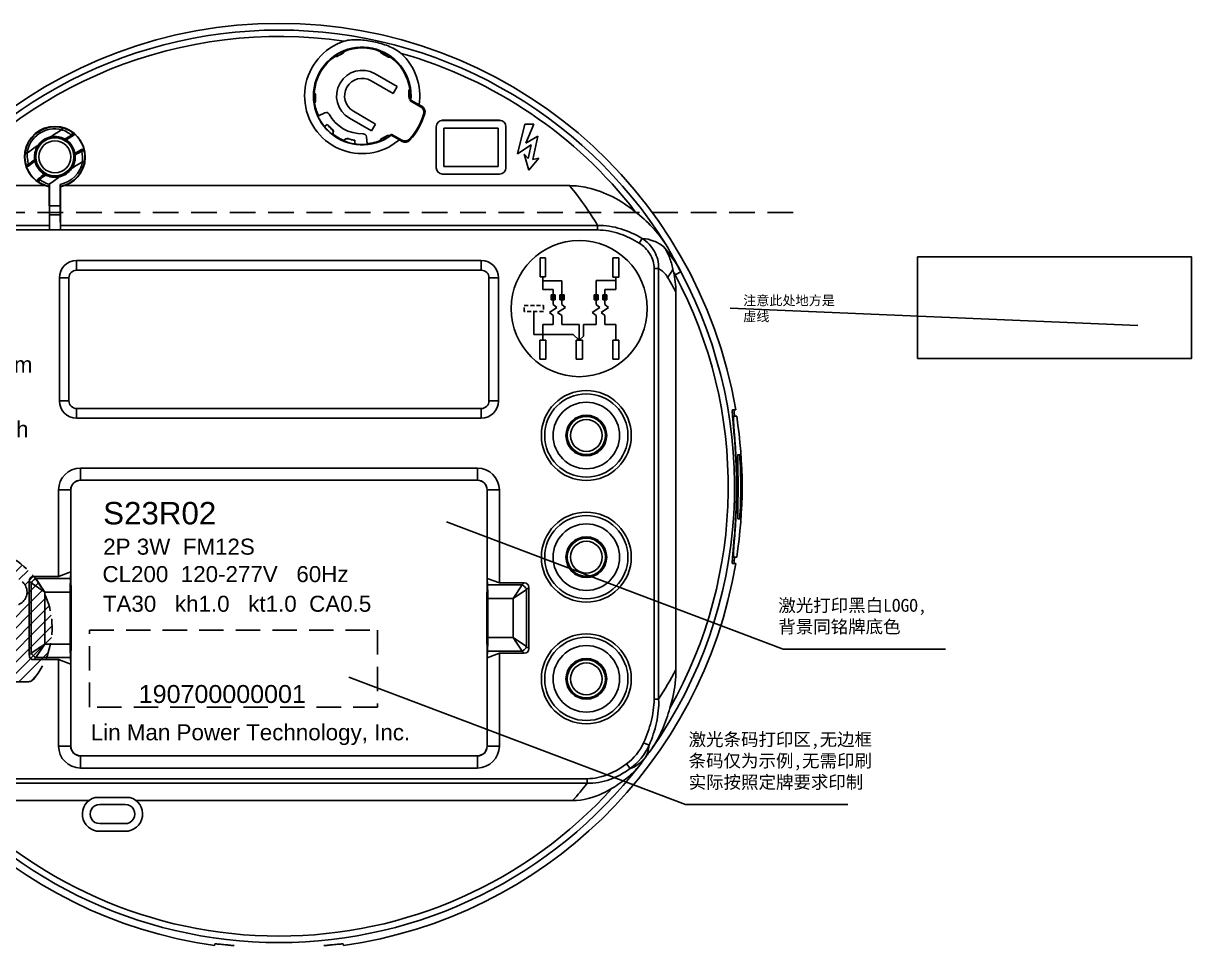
# Model space of a CAD drawing. Header units: inches. Extents: x -50 to 790, y -10 to 584.
# Drawn here: x 317.2 to 499.7, y 274.5 to 418.5 of the extents above; entities that cross this region are included whole.
import ezdxf

# ---------------------------------------------------------------- set-up
doc = ezdxf.new("R2010")
doc.units = ezdxf.units.IN
doc.header["$LTSCALE"] = 2
doc.header["$MEASUREMENT"] = 0
doc.linetypes.add('ACISOTGL', pattern=[3, 2, -1])
doc.linetypes.add('DASHED2', pattern=[9.525, 6.35, -3.175])
for name, color, linetype in [('4虚线层', 6, 'DASHED2'), ('5剖面线层', 2, 'Continuous'), ('7标注层', 4, 'Continuous')]:
    doc.layers.add(name, color=color, linetype=linetype)
doc.styles.add('ARIAL1111', font='arial.ttf', dxfattribs={"width": 0.85})
doc.styles.get("Standard").update_dxf_attribs({"font": 'simsun.ttc'})

# ---------------------------------------------------------------- blocks, each defined once
blk = doc.blocks.new('zw$9D67')
at = {"color": 8, "linetype": 'DASHED2', "ltscale": 0.2}
blk.add_line((3.7, 0), (21.45, 0), dxfattribs=at)
for centre in [(6.04, 14), (19.11, 14), (12.57, 2.67)]:
    blk.add_circle(centre, 2.11, dxfattribs=at)
for centre, radius, start, end in [((12.57, 8.43), 12.57, 320.0986, 219.9014), ((3.7, 1), 1, 219.9014, 270), ((21.45, 1), 1, 270, 320.0986)]:
    blk.add_arc(centre, radius, start, end, dxfattribs=at)

msp = doc.modelspace()

# ---------------------------------------------------------------- hatches: boundary and pattern name
at = {"linetype": 'ACISOTGL'}
h = msp.add_hatch(dxfattribs=at)
h.set_pattern_fill('ANSI31', color=9, scale=10)
h.set_pattern_definition([(45, (51.6493, 89.725), (-0.8838835, 0.8838835), [])])
h.paths.add_polyline_path([(299.52, 316.07), (299.52, 316.07, 0.222146), (300.28, 315.71), (318.04, 315.71, 0.222146), (318.81, 316.07, 2.139699)])
h.paths.add_polyline_path([(311.27, 318.39, 1), (307.05, 318.39, 1)], flags=16)
h.paths.add_polyline_path([(317.81, 329.71, 1), (313.59, 329.71, 1)], flags=16)
h.paths.add_polyline_path([(304.73, 329.71, 1), (300.52, 329.71, 1)], flags=16)
at = {"layer": '5剖面线层'}
h = msp.add_hatch(color=0, dxfattribs=at)
h.dxf.hatch_style = 1
h.paths.add_polyline_path([(399.67, 376.1), (399.67, 375.31), (399.99, 375.31), (400.32, 375.31), (400.32, 376.1), (399.99, 376.1)])
h = msp.add_hatch(color=0, dxfattribs=at)
h.dxf.hatch_style = 1
h.paths.add_polyline_path([(401.03, 376.1), (401.03, 375.31), (401.35, 375.31), (401.68, 375.31), (401.68, 376.1), (401.35, 376.1)])
h = msp.add_hatch(color=0, dxfattribs=at)
h.dxf.hatch_style = 1
h.paths.add_polyline_path([(406.37, 376.1), (406.37, 375.31), (406.7, 375.31), (407.02, 375.31), (407.02, 376.1), (406.7, 376.1)])
h = msp.add_hatch(color=0, dxfattribs=at)
h.dxf.hatch_style = 1
h.paths.add_polyline_path([(407.73, 376.1), (407.73, 375.31), (408.06, 375.31), (408.38, 375.31), (408.38, 376.1), (408.06, 376.1)])

# ---------------------------------------------------------------- linework, layer by layer
at = {"color": 7, "linetype": 'Continuous'}
for p, q in [((367.32, 414.2), (367.35, 414.1)), ((373.03, 414.19), (372.99, 414.1)), ((365.91, 413.45), (365.97, 413.37)), ((366.38, 413.45), (366.4, 413.41)), ((367.06, 413.81), (367.08, 413.77)), ((373.28, 413.8), (373.26, 413.76)), ((374.17, 413.31), (374.14, 413.27)), ((374.63, 413.3), (374.57, 413.22)), ((375.63, 408.61), (372.16, 410.61)), ((371.54, 409.53), (375, 407.53)), ((362.58, 407.68), (362.68, 407.67)), ((362.82, 407.28), (362.86, 407.28)), ((375, 407.53), (375.63, 408.61)), ((377.48, 407.79), (377.44, 407.79)), ((377.51, 407.02), (377.46, 407.02)), ((377.69, 408.21), (377.59, 408.19)), ((362.64, 406.09), (362.74, 406.11)), ((362.84, 406.51), (362.89, 406.51)), ((377.77, 406.48), (377.63, 406.4)), ((379.28, 405.47), (377.63, 406.4)), ((377.75, 406.62), (377.65, 406.63)), ((379.06, 405.77), (377.77, 406.48)), ((379.45, 405.54), (379.06, 405.77)), ((363.33, 404.06), (363.29, 403.95)), ((363.33, 404.06), (364.33, 404.53)), ((368.16, 403.69), (371.63, 401.69)), ((372.25, 402.77), (368.79, 404.77)), ((391.61, 403.35), (382.71, 403.35)), ((391.61, 403.34), (382.71, 403.34)), ((323.33, 402.18), (323.25, 401.89)), ((324.94, 401.43), (324.99, 401.4)), ((364.25, 402.4), (364.26, 402.4)), ((364.26, 402.4), (364.71, 402.69)), ((365.5, 401.93), (365.47, 401.9)), ((371.63, 401.69), (372.25, 402.77)), ((381.71, 402.35), (381.71, 395.95)), ((381.72, 402.35), (381.72, 395.95)), ((382.91, 396.15), (382.91, 402.15)), ((382.91, 402.15), (391.41, 402.15)), ((391.41, 402.15), (391.41, 396.15)), ((392.6, 395.95), (392.6, 402.35)), ((392.61, 395.95), (392.61, 402.35)), ((395.56, 402.73), (394.43, 398.12)), ((396.96, 402.73), (395.56, 402.73)), ((395.7, 399.79), (396.96, 402.73)), ((365.5, 401.18), (365.5, 401.18)), ((367.32, 400.12), (367.33, 400.12)), ((367.98, 400.5), (367.96, 400.46)), ((369.03, 400.2), (369, 399.66)), ((369, 399.66), (369.01, 399.66)), ((370.81, 400.78), (370.91, 399.69)), ((370.91, 399.69), (370.83, 399.6)), ((373.01, 400.1), (372.97, 400.2)), ((373.27, 400.49), (373.25, 400.53)), ((373.95, 400.85), (373.92, 400.89)), ((374.34, 399.18), (375.98, 400.28)), ((374.41, 400.85), (374.36, 400.93)), ((374.7, 401.01), (374.69, 401.17)), ((374.69, 401.17), (376.35, 400.24)), ((374.7, 401.01), (375.98, 400.28)), ((375.98, 400.28), (376.38, 400.06)), ((397.57, 400.87), (395.7, 399.79)), ((396.79, 397.25), (397.57, 400.87)), ((317.52, 398.23), (317.82, 398.2)), ((326.76, 398.6), (326.77, 398.54)), ((394.43, 398.12), (396.55, 399.54)), ((395.43, 398.05), (396.16, 395.59)), ((396.08, 397.37), (395.43, 398.05)), ((396.55, 399.54), (396.08, 397.37)), ((317.63, 396.4), (317.62, 396.46)), ((326.77, 396.83), (326.47, 396.89)), ((391.41, 396.15), (382.91, 396.15)), ((396.16, 395.59), (397.74, 397.42)), ((397.74, 397.42), (396.79, 397.25)), ((382.71, 394.96), (391.61, 394.96)), ((382.71, 394.95), (391.61, 394.95)), ((311.76, 393.15), (320.64, 393.15)), ((319.59, 393.72), (319.63, 393.7)), ((321.29, 393.36), (321.23, 393.07)), ((321.26, 392.99), (321.34, 393.04)), ((321.26, 392.99), (321.3, 386.94)), ((321.34, 393.35), (321.34, 390.02)), ((322.99, 390.02), (322.99, 393.35)), ((323.06, 392.99), (322.99, 393.04)), ((323.06, 392.99), (323.03, 386.94)), ((323.68, 393.15), (402.57, 393.15)), ((321.34, 390.02), (322.99, 390.02)), ((321.3, 386.94), (307.41, 386.94)), ((321.33, 388.61), (321.3, 386.23)), ((321.33, 388.61), (323, 388.61)), ((323, 388.61), (323.03, 386.23)), ((406.92, 386.94), (323.03, 386.94)), ((406.92, 386.23), (406.92, 386.94)), ((307.41, 386.23), (406.92, 386.23)), ((413.44, 384.16), (413.9, 384.9)), ((325.56, 379.95), (325.56, 381.45)), ((388.76, 381.45), (325.56, 381.45)), ((388.76, 379.95), (388.76, 381.45)), ((388.76, 379.95), (325.56, 379.95)), ((415.75, 380.22), (416.46, 380.22)), ((415.75, 312.99), (415.75, 380.22)), ((416.46, 312.99), (416.46, 380.22)), ((419.03, 379.25), (419.91, 379.72)), ((322.86, 378.75), (322.86, 359.55)), ((324.36, 378.75), (322.86, 378.75)), ((324.36, 378.75), (324.36, 359.55)), ((389.96, 359.55), (389.96, 378.75)), ((389.96, 378.75), (391.46, 378.75)), ((391.46, 359.55), (391.46, 378.75)), ((419.16, 376.56), (419.16, 317.59)), ((324.36, 359.55), (322.86, 359.55)), ((389.96, 359.55), (391.46, 359.55)), ((325.56, 358.35), (325.56, 356.85)), ((325.56, 358.35), (388.76, 358.35)), ((388.76, 358.35), (388.76, 356.85)), ((428.5, 358.15), (428, 358.15)), ((325.56, 356.85), (388.76, 356.85)), ((428, 357.16), (428, 357.18)), ((428.66, 357.15), (428, 357.15)), ((429.12, 351.15), (428.84, 351.15)), ((326.16, 349.07), (326.16, 347.15)), ((388.16, 349.07), (326.16, 349.07)), ((388.16, 349.07), (388.16, 347.15)), ((388.16, 347.17), (326.16, 347.17)), ((388.16, 347.15), (326.16, 347.15)), ((322.74, 345.65), (322.74, 332.15)), ((322.74, 345.65), (324.66, 345.65)), ((324.65, 345.65), (324.65, 332.84)), ((324.66, 345.65), (324.66, 330.71)), ((391.59, 345.65), (389.66, 345.65)), ((389.66, 329.71), (389.66, 345.65)), ((389.68, 331.84), (389.68, 345.65)), ((391.59, 331.15), (391.59, 345.65)), ((428.84, 341.15), (429.12, 341.15)), ((428, 335.15), (428.66, 335.15)), ((428, 335.12), (428, 335.14)), ((428, 334.15), (428.5, 334.15)), ((319.19, 331.83), (318.87, 332.15)), ((322.74, 332.15), (318.87, 332.15)), ((324.65, 332.84), (322.74, 332.15)), ((324.65, 332.84), (324.59, 331.83)), ((318.16, 331.44), (318.16, 319.86)), ((318.48, 331.12), (318.16, 331.44)), ((318.48, 331.12), (318.48, 320.18)), ((320.61, 329.71), (318.48, 331.12)), ((320.61, 329.71), (319.19, 331.83)), ((324.59, 331.83), (319.19, 331.83)), ((324.66, 330.71), (324.63, 330.65)), ((324.63, 320.65), (324.63, 330.65)), ((324.72, 330.71), (324.66, 330.71)), ((324.72, 330.71), (324.72, 320.59)), ((389.68, 331.84), (391.59, 331.15)), ((389.68, 331.84), (389.73, 330.83)), ((395.14, 330.83), (389.73, 330.83)), ((395.46, 331.15), (391.59, 331.15)), ((393.72, 328.71), (395.14, 330.83)), ((395.14, 330.83), (395.46, 331.15)), ((395.84, 330.12), (396.16, 330.44)), ((396.16, 320.86), (396.16, 330.44)), ((320.61, 329.71), (320.61, 321.59)), ((324.55, 329.71), (320.61, 329.71)), ((324.55, 321.59), (324.55, 329.71)), ((389.6, 329.71), (389.66, 329.71)), ((389.6, 321.59), (389.6, 329.71)), ((389.66, 329.71), (389.7, 329.65)), ((389.7, 321.65), (389.7, 329.65)), ((393.72, 328.71), (389.78, 328.71)), ((389.78, 328.71), (389.78, 322.59)), ((393.72, 328.71), (395.84, 330.12)), ((393.72, 322.59), (393.72, 328.71)), ((395.84, 321.18), (395.84, 330.12)), ((320.61, 321.59), (318.48, 320.18)), ((320.61, 321.59), (319.19, 319.47)), ((320.1, 321.25), (319.59, 320.92)), ((320.61, 321.59), (324.55, 321.59)), ((389.6, 321.59), (389.66, 321.59)), ((389.66, 321.59), (389.7, 321.65)), ((389.66, 305.65), (389.66, 321.59)), ((389.78, 322.59), (393.72, 322.59)), ((393.72, 322.59), (395.84, 321.18)), ((393.72, 322.59), (395.14, 320.47)), ((394.06, 322.08), (394.4, 321.58)), ((395.84, 321.18), (396.16, 320.86)), ((318.48, 320.18), (318.16, 319.86)), ((319.19, 319.47), (318.87, 319.15)), ((319.19, 319.47), (324.59, 319.47)), ((324.65, 318.46), (324.59, 319.47)), ((324.66, 320.59), (324.63, 320.65)), ((324.66, 320.59), (324.66, 305.65)), ((324.72, 320.59), (324.66, 320.59)), ((389.68, 319.46), (389.73, 320.47)), ((389.68, 319.46), (391.59, 320.15)), ((389.68, 305.65), (389.68, 319.46)), ((389.68, 305.65), (389.68, 319.46)), ((389.73, 320.47), (395.14, 320.47)), ((391.59, 320.15), (395.46, 320.15)), ((391.59, 305.65), (391.59, 320.15)), ((395.14, 320.47), (395.46, 320.15)), ((318.87, 319.15), (322.74, 319.15)), ((322.74, 319.15), (322.74, 305.65)), ((324.65, 318.46), (322.74, 319.15)), ((324.65, 318.46), (324.65, 305.65)), ((415.75, 312.99), (416.46, 312.99)), ((322.74, 305.65), (324.66, 305.65)), ((391.59, 305.65), (389.66, 305.65)), ((391.59, 305.65), (389.66, 305.65)), ((414.11, 306.18), (414.97, 305.79)), ((326.16, 304.15), (388.16, 304.15)), ((326.16, 302.23), (326.16, 304.15)), ((326.16, 304.13), (388.16, 304.13)), ((388.16, 302.23), (388.16, 304.15)), ((326.16, 302.23), (388.16, 302.23)), ((411.45, 302.88), (412.01, 302.14)), ((309.03, 300.56), (405.3, 300.56)), ((309.03, 299.86), (405.3, 299.86)), ((405.3, 300.56), (405.3, 299.86)), ((333.89, 297.65), (328.44, 297.65)), ((327.47, 297.15), (311.3, 297.15)), ((329.16, 296.55), (333.16, 296.55)), ((403.02, 297.15), (334.86, 297.15)), ((333.12, 293.55), (329.16, 293.55)), ((329.16, 292.35), (333.11, 292.35)), ((347.14, 274.76), (347.08, 274.52)), ((367.25, 274.52), (367.19, 274.76))]:
    msp.add_line(p, q, dxfattribs=at)
at = {"color": 9, "linetype": 'ACISOTGL'}
msp.add_line((259.47, 388.94), (439.16, 388.94), dxfattribs=at)
at = {"color": 0, "linetype": 'Continuous'}
for p, q in [((397.97, 381.86), (397.97, 378.9)), ((397.97, 381.86), (398.77, 381.86)), ((398.77, 378.9), (398.77, 381.86)), ((410.23, 381.87), (409.32, 381.87)), ((409.32, 381.87), (409.32, 378.85)), ((410.23, 378.85), (410.23, 381.87)), ((397.97, 378.9), (398.77, 378.9)), ((398.37, 378.9), (398.37, 376.96)), ((398.37, 378.27), (401.35, 378.27)), ((401.35, 378.27), (401.35, 376.1)), ((409.76, 378.32), (406.7, 378.32)), ((406.7, 378.32), (406.7, 376.1)), ((409.32, 378.85), (410.23, 378.85)), ((409.76, 376.96), (409.76, 378.85)), ((398.37, 376.96), (399.99, 376.96)), ((399.67, 376.1), (399.67, 375.31)), ((400.32, 376.1), (399.67, 376.1)), ((399.99, 376.96), (399.99, 376.1)), ((400.32, 375.31), (400.32, 376.1)), ((401.03, 376.1), (401.03, 375.31)), ((401.68, 376.1), (401.03, 376.1)), ((401.68, 375.31), (401.68, 376.1)), ((406.37, 376.1), (406.37, 375.31)), ((407.02, 376.1), (406.37, 376.1)), ((407.02, 375.31), (407.02, 376.1)), ((407.73, 376.1), (407.73, 375.31)), ((408.38, 376.1), (407.73, 376.1)), ((408.06, 376.96), (409.76, 376.96)), ((408.06, 376.96), (408.06, 376.1)), ((408.38, 375.31), (408.38, 376.1)), ((400.57, 374.13), (399.4, 373.33)), ((399.67, 375.31), (400.32, 375.31)), ((399.99, 375.31), (399.99, 374.6)), ((399.99, 374.6), (400.57, 374.13)), ((401.93, 374.13), (400.67, 373.33)), ((401.03, 375.31), (401.68, 375.31)), ((401.35, 375.31), (401.35, 374.6)), ((401.35, 374.6), (401.93, 374.13)), ((407.27, 374.13), (406.1, 373.33)), ((406.37, 375.31), (407.02, 375.31)), ((406.7, 375.31), (406.7, 374.6)), ((406.7, 374.6), (407.27, 374.13)), ((408.63, 374.13), (407.46, 373.33)), ((407.73, 375.31), (408.38, 375.31)), ((408.06, 375.31), (408.06, 374.6)), ((408.06, 374.6), (408.63, 374.13)), ((396.97, 373.48), (396.97, 369.89)), ((399.4, 373.33), (400, 372.86)), ((400, 372.86), (400, 371.5)), ((400.67, 373.33), (401.36, 372.86)), ((401.36, 372.86), (401.36, 371.5)), ((406.1, 373.33), (406.7, 372.86)), ((406.7, 372.86), (406.7, 371.5)), ((407.46, 373.33), (408.06, 372.86)), ((408.06, 372.86), (408.06, 371.5)), ((400, 371.5), (398.37, 371.5)), ((398.37, 371.5), (398.37, 369.04)), ((404.06, 371.5), (401.36, 371.5)), ((404.06, 369.04), (404.06, 371.5)), ((406.7, 371.5), (404.72, 371.5)), ((404.72, 369.64), (404.72, 371.5)), ((409.75, 371.5), (408.06, 371.5)), ((409.75, 369.04), (409.75, 371.5)), ((396.97, 369.89), (403.11, 369.89)), ((397.89, 369.04), (398.84, 369.04)), ((397.89, 366.05), (397.89, 369.04)), ((398.84, 369.04), (398.84, 366.05)), ((403.11, 369.89), (404.06, 369.04)), ((403.59, 369.04), (404.54, 369.04)), ((403.59, 366.05), (403.59, 369.04)), ((404.06, 369.04), (404.72, 369.64)), ((404.54, 369.04), (404.54, 366.05)), ((409.28, 369.04), (410.23, 369.04)), ((409.28, 366.05), (409.28, 369.04)), ((410.23, 369.04), (410.23, 366.05)), ((398.84, 366.05), (397.89, 366.05)), ((404.54, 366.05), (403.59, 366.05)), ((410.23, 366.05), (409.28, 366.05))]:
    msp.add_line(p, q, dxfattribs=at)
at = {"color": 1}
msp.add_line((491.3, 371.33), (427.63, 374.04), dxfattribs=at)
msp.add_lwpolyline([(456.89, 382.03), (499.7, 382.03), (499.7, 366.18), (456.89, 366.18)], close=True, dxfattribs=at)
at = {"color": 3, "linetype": 'DASHED2', "lineweight": -2, "ltscale": 0.3}
msp.add_lwpolyline([(327.56, 323.75), (372.57, 323.75), (372.57, 311.75), (327.56, 311.75)], close=True, dxfattribs=at)
at = {"color": 7, "linetype": 'Continuous'}
for centre, radius in [((322.16, 397.65), 3.15), ((322.16, 397.65), 3), ((322.16, 397.65), 2.98), ((322.16, 397.65), 2.48), ((405.16, 354.15), 7.02), ((405.16, 354.15), 6.5), ((405.16, 354.15), 5.19), ((405.16, 354.15), 3.18), ((405.16, 354.15), 3.15), ((405.16, 354.15), 3), ((405.16, 354.15), 2.98), ((405.16, 354.15), 2.48), ((405.16, 335.15), 7.02), ((405.16, 335.15), 6.5), ((405.16, 335.15), 5.19), ((405.16, 335.15), 3.18), ((405.16, 335.15), 3.15), ((405.16, 335.15), 3), ((405.16, 335.15), 2.98), ((405.16, 335.15), 2.48), ((405.16, 316.15), 7.02), ((405.16, 316.15), 6.5), ((405.16, 316.15), 5.19), ((405.16, 316.15), 3.18), ((405.16, 316.15), 3.15), ((405.16, 316.15), 3), ((405.16, 316.15), 2.98), ((405.16, 316.15), 2.48)]:
    msp.add_circle(centre, radius, dxfattribs=at)
at = {"color": 0, "linetype": 'Continuous'}
msp.add_circle((404.06, 373.96), 10.63, dxfattribs=at)
at = {"color": 7, "linetype": 'Continuous'}
for centre, radius, start, end in [((357.16, 346.15), 72.33, 9.5492, 170.4508), ((357.16, 346.15), 71.29, 31.9916, 148.0084), ((357.16, 346.15), 70.29, 81.6744, 142.3498), ((370.16, 407.15), 9, 108.2779, 297.6452), ((370.16, 407.15), 7.63, 354.9443, 306.4867), ((370.16, 407.15), 7.6, 112, 124), ((370.16, 407.15), 7.5, 67.8778, 112), ((370.16, 407.15), 7.6, 54, 67.8778), ((370.16, 407.15), 7.5, 124, 176), ((366.15, 413.83), 0.5, 249.3524, 301.0071), ((370.17, 407.13), 7.37, 114.987, 121.013), ((370.16, 407.15), 7.3, 114.9967, 121.0033), ((366.87, 414.22), 0.5, 294.9928, 346.6476), ((373.47, 414.21), 0.5, 193.2301, 244.8849), ((370.16, 407.15), 7.3, 56.9967, 64.881), ((370.15, 407.13), 7.37, 56.9896, 64.8882), ((374.41, 413.69), 0.5, 236.9928, 288.6477), ((370.16, 407.15), 7.5, 8, 54), ((357.16, 346.15), 70.29, 37.6502, 74.2647), ((370.16, 407.15), 9, 351.162, 47.6636), ((370.16, 407.15), 4, 60, 240), ((370.16, 407.15), 2.75, 60, 240), ((370.16, 407.15), 7.6, 176, 188), ((362.36, 407.29), 0.5, 358.9928, 50.6476), ((370.18, 407.15), 7.37, 178.987, 185.013), ((370.16, 407.15), 7.3, 178.9967, 185.0033), ((377.93, 407.83), 0.5, 133.3523, 185.0072), ((370.16, 407.15), 7.3, 358.9967, 5.0033), ((377.96, 407.01), 0.5, 178.9928, 230.6476), ((370.14, 407.15), 7.37, 358.987, 5.013), ((370.16, 407.15), 7.6, 356, 8), ((362.39, 406.47), 0.5, 313.3523, 5.0072), ((370.16, 407.15), 7.5, 188, 204.32), ((370.16, 407.15), 7.5, 354.2937, 356), ((368.28, 432.53), 29.21, 292.1361, 292.4965), ((378.8, 404.6), 1, 343.5548, 60.716), ((378.97, 404.67), 1, 344.2756, 60.716), ((364.54, 404.07), 0.5, 28.6747, 115.0007), ((370.16, 407.15), 5.91, 208.6754, 271.3246), ((370.16, 407.15), 10, 317.8757, 343.5553), ((370.16, 407.15), 10.14, 317.1549, 344.2761), ((364.66, 436.54), 35.58, 295.1082, 295.417), ((382.71, 402.35), 1, 90, 180), ((382.71, 402.35), 0.991, 90, 180), ((391.61, 402.35), 1, 0, 90), ((391.61, 402.35), 0.991, 0, 90), ((322.16, 397.65), 4.75, 288.6717, 251.3283), ((322.16, 397.65), 4.68, 75.5782, 172.8228), ((322.16, 397.65), 4.38, 75.5782, 172.8228), ((357.16, 346.15), 65.24, 121.3142, 123.1783), ((321.41, 397.01), 5.21, 66.5251, 69.2513), ((322.29, 397.41), 4.81, 56.6068, 59.1603), ((370.16, 407.15), 7.58, 218.8122, 232), ((370.16, 407.15), 7.04, 219.29, 228.1996), ((370.16, 407.15), 7, 220, 228.1774), ((322.16, 397.65), 3.19, 102.7783, 145.6226), ((322.16, 397.65), 3.19, 89.9883, 102.7617), ((357.16, 346.15), 63.75, 120.5656, 121.6425), ((322.06, 397.8), 3.1, 52.9816, 57.6234), ((357.16, 346.15), 63.52, 120.4596, 121.5515), ((322.16, 397.65), 3.17, 9.6459, 56.1743), ((322.43, 397.16), 4.52, 55.9621, 59.2383), ((322.16, 397.65), 4.7, 11.6764, 53.0048), ((370.16, 407.15), 7.5, 232.0238, 247.976), ((370.16, 407.15), 7.58, 248, 261.1878), ((370.16, 407.15), 7.04, 251.8004, 260.71), ((370.16, 407.15), 7, 251.8226, 260), ((370.31, 400.74), 0.5, 4.9992, 91.3254), ((370.16, 407.15), 7.5, 275.68, 292), ((373.46, 400.08), 0.5, 114.9928, 166.6476), ((370.16, 407.15), 7.6, 292, 304), ((370.16, 407.15), 7.3, 294.9967, 301.0033), ((370.15, 407.17), 7.37, 294.9869, 301.0131), ((374.18, 400.46), 0.5, 69.3524, 121.0071), ((370.16, 407.15), 7.5, 304, 307.1373), ((376.84, 401.11), 1, 240.7151, 317.8762), ((347.52, 395.52), 29.21, 8.9345, 9.2949), ((376.87, 400.93), 1, 240.7151, 317.1554), ((342.21, 396.52), 35.58, 6.014, 6.3229), ((357.16, 346.15), 65.24, 125.2226, 127.0868), ((357.16, 346.15), 61.02, 120.3636, 121.4958), ((322.25, 397.49), 3.11, 8.3559, 12.8969), ((357.16, 346.15), 60.79, 120.4582, 121.5785), ((321.87, 398.14), 4.49, 5.2229, 8.4253), ((322.01, 397.87), 4.81, 5.5292, 8.0229), ((322.33, 397.44), 4.81, 189.2406, 191.7942), ((322.16, 397.65), 4.7, 195.3961, 236.7245), ((357.16, 346.15), 63.75, 126.7585, 127.8354), ((322.52, 397.22), 4.52, 189.1622, 192.4385), ((357.16, 346.15), 63.52, 126.8495, 127.9414), ((322.06, 397.8), 3.1, 190.7776, 195.4194), ((322.16, 397.65), 3.17, 192.2266, 238.7551), ((322.16, 397.65), 4.38, 280.8838, 349.9522), ((322.16, 397.65), 4.68, 280.1976, 349.9522), ((357.16, 346.15), 59.3, 121.1686, 123.1164), ((382.71, 395.95), 1, 180, 270), ((382.71, 395.95), 0.991, 180, 270), ((391.61, 395.95), 1, 270, 0), ((391.61, 395.95), 0.991, 270, 0), ((357.16, 346.15), 61.02, 126.9052, 128.0373), ((321.81, 398.1), 4.49, 239.9761, 243.1785), ((357.16, 346.15), 60.79, 126.8224, 127.9428), ((322.28, 397.51), 3.11, 235.5041, 240.045), ((357.16, 346.15), 59.3, 125.2846, 127.2324), ((322.16, 397.65), 3.19, 269.9844, 283.5674), ((322.16, 397.65), 3.19, 283.5871, 324.8139), ((322.01, 397.87), 4.81, 240.3323, 242.8718), ((322.16, 397.65), 4.68, 258.4488, 259.8024), ((322.16, 397.65), 4.38, 258.4488, 259.1162), ((357.13, 356.68), 58.27, 31.2864, 38.7442), ((400.4, 369.25), 22.15, 28.2093, 40.4021), ((357.11, 348.19), 70.27, 26.6561, 30.5538), ((325.56, 378.75), 2.7, 90, 180), ((388.76, 378.75), 2.7, 0, 90), ((325.56, 378.75), 1.2, 90, 180), ((388.76, 378.75), 1.2, 0, 90), ((357.16, 346.15), 71.16, 324.8942, 28.1472), ((320.17, 357.34), 101.12, 12.7638, 13.0189), ((399.54, 368.82), 22.1, 28.1471, 29.4386), ((363.66, 346.13), 63.3, 28.7307, 31.1), ((357.16, 346.15), 70.16, 330.4798, 28.1472), ((325.56, 359.55), 2.7, 180, 270), ((325.56, 359.55), 1.2, 180, 270), ((388.76, 359.55), 2.7, 270, 0), ((388.76, 359.55), 1.2, 270, 0), ((357.16, 346.15), 72.03, 8.8072, 9.5496), ((462.98, 359.88), 35.08, 184.4495, 184.5977), ((357.16, 346.15), 72.33, 351.2531, 8.7469), ((334.69, 345.82), 93.94, 0.8096, 3.2533), ((329.93, 345.72), 98.74, 0.8266, 3.1488), ((357.16, 346.15), 72.13, 356.0249, 3.9751), ((326.16, 345.65), 3.42, 90, 180), ((388.16, 345.65), 3.42, 0, 90), ((326.16, 345.65), 1.52, 90, 180), ((326.16, 345.65), 1.5, 90, 180), ((388.16, 345.65), 1.52, 0, 90), ((388.16, 345.65), 1.5, 0, 90), ((357.16, 346.15), 71.46, 359.1982, 0.8018), ((357.16, 346.15), 71.5, 359.1986, 0.8014), ((357.16, 346.15), 71.71, 359.2009, 0.7991), ((333.94, 346.5), 94.69, 356.7563, 359.1808), ((331.3, 346.53), 97.36, 356.8348, 359.1898), ((357.16, 346.15), 72.33, 189.5492, 261.9838), ((357.16, 346.15), 72.33, 278.0162, 350.4508), ((462.98, 332.42), 35.08, 175.4023, 175.5505), ((357.16, 346.15), 72.03, 350.4504, 351.1928), ((365.32, 346.16), 60.95, 327.0309, 332.0526), ((326.16, 305.65), 3.42, 180, 270), ((326.16, 305.65), 1.52, 180, 270), ((326.16, 305.65), 1.5, 180, 270), ((388.16, 305.65), 3.42, 270, 0), ((388.16, 305.65), 1.52, 270, 0), ((388.16, 305.65), 1.5, 270, 0), ((406.28, 309.78), 8.62, 306.8068, 335.2938), ((406.32, 309.76), 9.51, 306.6825, 335.2987), ((359.33, 346.17), 69.42, 322.3504, 323.8491), ((357.12, 343.98), 69.9, 323.7798, 324.8804), ((357.16, 346.15), 71.16, 217.6487, 322.3513), ((357.31, 337.85), 61.21, 318.3178, 321.6274), ((357.16, 346.15), 70.16, 222.1308, 317.8692), ((329.16, 295.05), 2.7, 105.6425, 270.0073), ((333.16, 295.05), 2.7, 268.8914, 74.3575), ((329.16, 295.05), 1.5, 90, 270.0073), ((333.16, 295.05), 1.5, 268.5101, 90)]:
    msp.add_arc(centre, radius, start, end, dxfattribs=at)
for centre, major_axis, ratio, start_param, end_param in [((367.16, 410.72), (-6, 7.15), 0.866047, 2.083586, 2.094351), ((374.76, 406.34), (9.19, -1.62), 0.866047, 4.188834, 4.199599), ((322.16, 397.67), (0, 4.77), 0.999986, 2.817382, 2.952104), ((322.16, 397.67), (0, 4.77), 0.999986, 3.331081, 3.465803), ((321.33, 390.02), (0, 1.5), 0.005236, 3.490659, 4.712389), ((323, 390.02), (0, 1.5), 0.005236, 1.570796, 2.792527), ((321.29, 386.23), (0, 1), 0.005236, 4.712389, 5.497787), ((323.03, 386.23), (0, 1), 0.005236, 0.785398, 1.570796), ((319.58, 330.73), (1.22, -1.22), 0.57735, 2.617994, 3.665191), ((324.71, 329.71), (0, 3), 0.052408, 0.785398, 1.570796), ((389.62, 328.71), (0, 3), 0.052408, 4.712389, 5.497787), ((394.75, 329.73), (1.22, 1.22), 0.57735, 5.759587, 6.806784), ((324.71, 321.59), (0, 3), 0.052408, 1.570796, 2.356194), ((389.62, 322.59), (0, 3), 0.052408, 3.926991, 4.712389), ((319.58, 320.56), (1.22, 1.22), 0.57735, 2.617994, 3.665191), ((394.75, 321.56), (1.22, -1.22), 0.57735, 5.759587, 6.806784)]:
    msp.add_ellipse(centre, major_axis=major_axis, ratio=ratio, start_param=start_param, end_param=end_param, dxfattribs=at)
for points, knots in [([(367.06, 413.81), (367.16, 413.86), (367.27, 413.99), (367.31, 414.14), (367.32, 414.2)], [0, 0, 0, 0, 0.663524, 1, 1, 1, 1]), ([(376.23, 413.8), (375.94, 414.06), (375.28, 414.49), (373.86, 415.14), (371.98, 415.67), (370.04, 415.95), (368.49, 415.94), (367.71, 415.82), (367.34, 415.7)], [0, 0, 0, 0, 0.125039, 0.249756, 0.500007, 0.750256, 0.874976, 1, 1, 1, 1]), ([(373.03, 414.19), (373.03, 414.14), (373.07, 413.98), (373.18, 413.85), (373.28, 413.8)], [0, 0, 0, 0, 0.336515, 1, 1, 1, 1]), ([(365.91, 413.45), (365.96, 413.43), (366.11, 413.37), (366.28, 413.39), (366.37, 413.44)], [0, 0, 0, 0, 0.336515, 1, 1, 1, 1]), ([(374.17, 413.31), (374.26, 413.25), (374.43, 413.23), (374.58, 413.28), (374.63, 413.3)], [0, 0, 0, 0, 0.663524, 1, 1, 1, 1]), ([(362.82, 407.28), (362.82, 407.39), (362.75, 407.55), (362.63, 407.65), (362.58, 407.68)], [0, 0, 0, 0, 0.663524, 1, 1, 1, 1]), ([(377.69, 408.21), (377.65, 408.17), (377.53, 408.07), (377.48, 407.9), (377.48, 407.8)], [0, 0, 0, 0, 0.336515, 1, 1, 1, 1]), ([(377.51, 407.02), (377.51, 406.91), (377.58, 406.75), (377.7, 406.65), (377.75, 406.62)], [0, 0, 0, 0, 0.663524, 1, 1, 1, 1]), ([(362.64, 406.09), (362.68, 406.12), (362.79, 406.23), (362.85, 406.4), (362.84, 406.5)], [0, 0, 0, 0, 0.336515, 1, 1, 1, 1]), ([(363.72, 403.14), (363.66, 403.24), (363.57, 403.39), (363.47, 403.58), (363.4, 403.7), (363.36, 403.8), (363.33, 403.87), (363.31, 403.91), (363.3, 403.93), (363.29, 403.95), (363.29, 403.95)], [0, 0, 0, 0, 0.38659, 0.5588, 0.708753, 0.831418, 0.9228, 0.955637, 0.979554, 1, 1, 1, 1]), ([(323.33, 402.18), (323.65, 402.1), (324.09, 401.93), (324.55, 401.68), (324.71, 401.58), (324.76, 401.55)], [0, 0, 0, 0, 0.640459, 0.883534, 1, 1, 1, 1]), ([(323.48, 401.8), (323.79, 401.67), (324.17, 401.45), (324.58, 401.17), (324.7, 401.07), (324.75, 401.04)], [0, 0, 0, 0, 0.669014, 0.895797, 1, 1, 1, 1]), ([(324.76, 401.55), (324.84, 401.49), (324.95, 401.29), (324.83, 401.09), (324.75, 401.04)], [0, 0, 0, 0, 0.499109, 1, 1, 1, 1]), ([(364.25, 402.4), (364.25, 402.4), (364.23, 402.43), (364.2, 402.46), (364.15, 402.53), (364.08, 402.62), (364, 402.73), (363.87, 402.9), (363.78, 403.04), (363.72, 403.14)], [0, 0, 0, 0, 0.02192, 0.079706, 0.171653, 0.294436, 0.444086, 0.615615, 1, 1, 1, 1]), ([(365.51, 401.19), (365.56, 401.26), (365.63, 401.4), (365.63, 401.66), (365.55, 401.82), (365.47, 401.9)], [0, 0, 0, 0, 0.354049, 0.570486, 1, 1, 1, 1]), ([(365.5, 401.93), (365.59, 401.85), (365.71, 401.6), (365.63, 401.34), (365.55, 401.24)], [0, 0, 0, 0, 0.499462, 1, 1, 1, 1]), ([(323.72, 400.42), (323.67, 400.45), (323.5, 400.54), (323.01, 400.75), (322.52, 400.84), (322.16, 400.84)], [0, 0, 0, 0, 0.108622, 0.344855, 1, 1, 1, 1]), ([(324.99, 401.4), (325.07, 401.34), (325.17, 401.14), (325.04, 400.95), (324.96, 400.9)], [0, 0, 0, 0, 0.500196, 1, 1, 1, 1]), ([(367.96, 400.46), (367.86, 400.49), (367.68, 400.48), (367.46, 400.35), (367.36, 400.22), (367.33, 400.14)], [0, 0, 0, 0, 0.429517, 0.645953, 1, 1, 1, 1]), ([(367.35, 400.2), (367.39, 400.31), (367.58, 400.52), (367.86, 400.54), (367.98, 400.5)], [0, 0, 0, 0, 0.500603, 1, 1, 1, 1]), ([(369.92, 399.56), (369.8, 399.57), (369.63, 399.58), (369.42, 399.6), (369.28, 399.61), (369.17, 399.63), (369.09, 399.64), (369.04, 399.65), (369.01, 399.65), (369.01, 399.66)], [0, 0, 0, 0, 0.384374, 0.555904, 0.705561, 0.828349, 0.920301, 0.978085, 1, 1, 1, 1]), ([(370.83, 399.6), (370.83, 399.59), (370.81, 399.6), (370.79, 399.59), (370.74, 399.59), (370.67, 399.58), (370.56, 399.57), (370.42, 399.57), (370.21, 399.56), (370.04, 399.56), (369.92, 399.56)], [0, 0, 0, 0, 0.020448, 0.044366, 0.077204, 0.168582, 0.291244, 0.441193, 0.613403, 1, 1, 1, 1]), ([(373.26, 400.49), (373.17, 400.44), (373.06, 400.31), (373.02, 400.15), (373.01, 400.1)], [0, 0, 0, 0, 0.663524, 1, 1, 1, 1]), ([(374.41, 400.85), (374.37, 400.87), (374.22, 400.93), (374.04, 400.91), (373.95, 400.85)], [0, 0, 0, 0, 0.336502, 1, 1, 1, 1]), ([(317.58, 396.67), (317.57, 396.73), (317.54, 396.92), (317.47, 397.44), (317.48, 397.9), (317.52, 398.23)], [0, 0, 0, 0, 0.116877, 0.360397, 1, 1, 1, 1]), ([(318.06, 396.5), (318.04, 396.56), (317.99, 396.74), (317.86, 397.3), (317.81, 397.82), (317.82, 398.2)], [0, 0, 0, 0, 0.106875, 0.340199, 1, 1, 1, 1]), ([(319.53, 399.45), (319.39, 399.24), (319.16, 398.8), (318.99, 398.13), (318.97, 397.6), (319, 397.31), (319.01, 397.22)], [0, 0, 0, 0, 0.319862, 0.628856, 0.881598, 1, 1, 1, 1]), ([(324.77, 395.81), (324.91, 396.01), (325.14, 396.43), (325.32, 397.07), (325.35, 397.58), (325.34, 397.85), (325.33, 397.94)], [0, 0, 0, 0, 0.323699, 0.634752, 0.884703, 1, 1, 1, 1]), ([(326.32, 398.8), (326.4, 398.85), (326.61, 398.86), (326.75, 398.69), (326.76, 398.6)], [0, 0, 0, 0, 0.499932, 1, 1, 1, 1]), ([(326.8, 398.34), (326.78, 398.43), (326.65, 398.61), (326.43, 398.6), (326.35, 398.55)], [0, 0, 0, 0, 0.499152, 1, 1, 1, 1]), ([(326.35, 398.55), (326.36, 398.49), (326.4, 398.31), (326.48, 397.76), (326.5, 397.25), (326.47, 396.89)], [0, 0, 0, 0, 0.105138, 0.336096, 1, 1, 1, 1]), ([(326.8, 398.34), (326.8, 398.28), (326.83, 398.1), (326.86, 397.6), (326.83, 397.15), (326.77, 396.83)], [0, 0, 0, 0, 0.113854, 0.354371, 1, 1, 1, 1]), ([(317.58, 396.67), (317.6, 396.58), (317.75, 396.4), (317.98, 396.44), (318.06, 396.5)], [0, 0, 0, 0, 0.499108, 1, 1, 1, 1]), ([(318.11, 396.24), (318.03, 396.19), (317.81, 396.14), (317.66, 396.31), (317.63, 396.4)], [0, 0, 0, 0, 0.499928, 1, 1, 1, 1]), ([(319.59, 393.72), (319.51, 393.77), (319.4, 393.96), (319.49, 394.15), (319.56, 394.21)], [0, 0, 0, 0, 0.500197, 1, 1, 1, 1]), ([(320.73, 394.81), (320.78, 394.79), (320.93, 394.71), (321.39, 394.53), (321.84, 394.46), (322.16, 394.46)], [0, 0, 0, 0, 0.10547, 0.336539, 1, 1, 1, 1]), ([(319.79, 394.09), (319.71, 394.03), (319.62, 393.83), (319.74, 393.64), (319.82, 393.59)], [0, 0, 0, 0, 0.500848, 1, 1, 1, 1]), ([(319.79, 394.09), (319.84, 394.06), (319.99, 393.96), (320.47, 393.68), (320.93, 393.47), (321.29, 393.36)], [0, 0, 0, 0, 0.105068, 0.335957, 1, 1, 1, 1]), ([(319.82, 393.59), (319.87, 393.57), (320.03, 393.48), (320.48, 393.27), (320.91, 393.13), (321.23, 393.07)], [0, 0, 0, 0, 0.113778, 0.354239, 1, 1, 1, 1]), ([(321.34, 393.35), (321.34, 393.31), (321.34, 393.24), (321.34, 393.16), (321.34, 393.1), (321.34, 393.07), (321.33, 393.06), (321.34, 393.05), (321.34, 393.04)], [0, 0, 0, 0, 0.378444, 0.702748, 0.827877, 0.921308, 0.979489, 1, 1, 1, 1]), ([(402.57, 393.15), (403.5, 393.15), (407.22, 392.69), (410.64, 390.83), (412.81, 389.08)], [0, 0, 0, 0, 0.251278, 1, 1, 1, 1]), ([(417.62, 383.92), (416.99, 384.91), (415.52, 386.77), (413.74, 388.34), (412.81, 389.08)], [0, 0, 0, 0, 0.496469, 1, 1, 1, 1]), ([(413.9, 384.9), (412.85, 385.53), (410.61, 386.57), (408.14, 386.97), (406.92, 386.94)], [0, 0, 0, 0, 0.500386, 1, 1, 1, 1]), ([(413.44, 384.16), (412.46, 384.78), (410.38, 385.8), (408.07, 386.23), (406.92, 386.23)], [0, 0, 0, 0, 0.500481, 1, 1, 1, 1]), ([(415.75, 380.22), (415.75, 381), (415.27, 382.6), (414.1, 383.74), (413.44, 384.16)], [0, 0, 0, 0, 0.499131, 1, 1, 1, 1]), ([(413.9, 384.9), (414.51, 384.86), (415.72, 384.6), (416.79, 383.98), (417.26, 383.61)], [0, 0, 0, 0, 0.502396, 1, 1, 1, 1]), ([(416.46, 380.22), (416.47, 380.68), (416.37, 381.61), (415.84, 382.92), (415.01, 384.05), (414.29, 384.65), (413.9, 384.9)], [0, 0, 0, 0, 0.249776, 0.499716, 0.749785, 1, 1, 1, 1]), ([(418.69, 380.12), (418.55, 380.75), (418.21, 381.97), (417.62, 383.1), (417.26, 383.61)], [0, 0, 0, 0, 0.507574, 1, 1, 1, 1]), ([(417.86, 378.83), (417.77, 378.98), (417.4, 379.53), (416.89, 380), (416.46, 380.22)], [0, 0, 0, 0, 0.268452, 1, 1, 1, 1]), ([(417.86, 378.83), (417.95, 378.94), (418.26, 379.34), (418.54, 379.78), (418.69, 380.12)], [0, 0, 0, 0, 0.271386, 1, 1, 1, 1]), ([(428, 357.18), (427.99, 357.32), (427.97, 357.56), (427.96, 357.86), (427.96, 358.04), (427.98, 358.13), (427.99, 358.15), (428, 358.15)], [0, 0, 0, 0, 0.429657, 0.739671, 0.927119, 0.975883, 1, 1, 1, 1]), ([(428.48, 351.15), (428.41, 352.31), (428.27, 354.29), (428.07, 356.26), (428.01, 357.07)], [0, 0, 0, 0, 0.587793, 1, 1, 1, 1]), ([(428.16, 357.15), (428.15, 357.15), (428.13, 357.1), (428.13, 357.03), (428.12, 356.89), (428.13, 356.72), (428.14, 356.48), (428.16, 356.08), (428.21, 355.46), (428.28, 354.58), (428.36, 353.55), (428.44, 352.39), (428.49, 351.58), (428.51, 351.15)], [0, 0, 0, 0, 0.005639, 0.018889, 0.040597, 0.070832, 0.109455, 0.156263, 0.273445, 0.419804, 0.592197, 0.786969, 1, 1, 1, 1]), ([(428.86, 347.15), (428.86, 347.41), (428.85, 347.92), (428.84, 348.66), (428.82, 349.34), (428.81, 349.94), (428.8, 350.38), (428.8, 350.67), (428.8, 350.83), (428.81, 350.96), (428.81, 351.06), (428.82, 351.11), (428.83, 351.15), (428.84, 351.15)], [0, 0, 0, 0, 0.194899, 0.382356, 0.555001, 0.706343, 0.830537, 0.880922, 0.922824, 0.955849, 0.979719, 0.994284, 1, 1, 1, 1]), ([(428.84, 341.15), (428.83, 341.15), (428.82, 341.19), (428.81, 341.24), (428.81, 341.34), (428.8, 341.47), (428.8, 341.63), (428.8, 341.92), (428.81, 342.36), (428.82, 342.96), (428.84, 343.64), (428.85, 344.38), (428.86, 344.89), (428.86, 345.15)], [0, 0, 0, 0, 0.005723, 0.020304, 0.044186, 0.077234, 0.119146, 0.169546, 0.293759, 0.445121, 0.617789, 0.805174, 1, 1, 1, 1]), ([(428.01, 335.23), (428.07, 336.04), (428.27, 338.01), (428.41, 339.98), (428.48, 341.15)], [0, 0, 0, 0, 0.412207, 1, 1, 1, 1]), ([(428.51, 341.15), (428.49, 340.72), (428.44, 339.91), (428.36, 338.74), (428.28, 337.72), (428.21, 336.84), (428.16, 336.22), (428.14, 335.82), (428.13, 335.58), (428.12, 335.4), (428.13, 335.27), (428.13, 335.2), (428.15, 335.15), (428.16, 335.15)], [0, 0, 0, 0, 0.213031, 0.407804, 0.580196, 0.726555, 0.843737, 0.890545, 0.929168, 0.959403, 0.981111, 0.994361, 1, 1, 1, 1]), ([(428, 334.15), (427.99, 334.15), (427.98, 334.17), (427.96, 334.25), (427.96, 334.44), (427.97, 334.74), (427.99, 334.98), (428, 335.12)], [0, 0, 0, 0, 0.024117, 0.072881, 0.260329, 0.570343, 1, 1, 1, 1]), ([(318.48, 331.12), (318.52, 331.19), (318.7, 331.48), (318.97, 331.71), (319.19, 331.83)], [0, 0, 0, 0, 0.245663, 1, 1, 1, 1]), ([(395.14, 330.83), (395.21, 330.79), (395.49, 330.61), (395.73, 330.35), (395.84, 330.12)], [0, 0, 0, 0, 0.245663, 1, 1, 1, 1]), ([(395.84, 321.18), (395.81, 321.1), (395.63, 320.82), (395.36, 320.58), (395.14, 320.47)], [0, 0, 0, 0, 0.245663, 1, 1, 1, 1]), ([(319.19, 319.47), (319.12, 319.51), (318.83, 319.69), (318.6, 319.95), (318.48, 320.18)], [0, 0, 0, 0, 0.245663, 1, 1, 1, 1]), ([(419.16, 317.59), (419.16, 317.08), (419.07, 315.05), (418.66, 313.04), (418.22, 311.58)], [0, 0, 0, 0, 0.250281, 1, 1, 1, 1]), ([(414.11, 306.18), (414.6, 307.25), (415.4, 309.47), (415.75, 311.82), (415.75, 312.99)], [0, 0, 0, 0, 0.500268, 1, 1, 1, 1]), ([(414.97, 305.79), (415.46, 306.92), (416.24, 309.27), (416.51, 311.76), (416.46, 312.99)], [0, 0, 0, 0, 0.500238, 1, 1, 1, 1]), ([(415.38, 305.22), (416.04, 306.17), (417.14, 308.24), (417.88, 310.45), (418.22, 311.58)], [0, 0, 0, 0, 0.495934, 1, 1, 1, 1]), ([(414.29, 303.77), (414.49, 304.06), (414.81, 304.71), (414.94, 305.42), (414.97, 305.79)], [0, 0, 0, 0, 0.489269, 1, 1, 1, 1]), ([(414.29, 303.77), (414, 303.41), (413.31, 302.75), (412.46, 302.3), (412.01, 302.14)], [0, 0, 0, 0, 0.49121, 1, 1, 1, 1]), ([(405.3, 300.56), (405.85, 300.56), (408.07, 300.83), (410.12, 301.89), (411.45, 302.88)], [0, 0, 0, 0, 0.251224, 1, 1, 1, 1]), ([(405.3, 299.86), (406.49, 299.81), (408.91, 300.28), (411.03, 301.44), (412.01, 302.14)], [0, 0, 0, 0, 0.49955, 1, 1, 1, 1]), ([(409.2, 299.08), (410.01, 299.57), (411.58, 300.62), (412.93, 301.95), (413.51, 302.68)], [0, 0, 0, 0, 0.505725, 1, 1, 1, 1]), ([(409.2, 299.08), (408.73, 298.8), (406.83, 297.77), (404.65, 297.15), (403.02, 297.15)], [0, 0, 0, 0, 0.251349, 1, 1, 1, 1]), ([(347.14, 274.76), (347.14, 274.77), (347.17, 274.77), (347.21, 274.77), (347.28, 274.77), (347.38, 274.77), (347.51, 274.76), (347.73, 274.74), (348.06, 274.71), (348.5, 274.67), (349.01, 274.62), (349.56, 274.56), (349.94, 274.53), (350.14, 274.51)], [0, 0, 0, 0, 0.006208, 0.021346, 0.04576, 0.079296, 0.121629, 0.172369, 0.296942, 0.44816, 0.620172, 0.806479, 1, 1, 1, 1]), ([(364.19, 274.51), (364.38, 274.53), (364.76, 274.56), (365.32, 274.62), (365.82, 274.67), (366.27, 274.71), (366.6, 274.74), (366.82, 274.76), (366.94, 274.77), (367.04, 274.77), (367.12, 274.77), (367.16, 274.77), (367.19, 274.77), (367.19, 274.76)], [0, 0, 0, 0, 0.193608, 0.38001, 0.552001, 0.703198, 0.827742, 0.87846, 0.920778, 0.954284, 0.978682, 0.993802, 1, 1, 1, 1])]:
    msp.add_open_spline(points, degree=3, knots=knots, dxfattribs=at)
msp.add_open_spline([(418.79, 379.69), (419.02, 378.66), (419.16, 377.61), (419.16, 376.56)], degree=3, dxfattribs=at)
at = {"layer": '4虚线层', "color": 0, "ltscale": 0.05}
for p, q in [((395.47, 373.48), (395.47, 374.43)), ((395.47, 374.43), (398.46, 374.43)), ((398.46, 374.43), (398.46, 373.48)), ((398.46, 373.48), (395.47, 373.48))]:
    msp.add_line(p, q, dxfattribs=at)
at = {"layer": '7标注层', "color": 3, "linetype": 'ByBlock', "lineweight": -3}
for p, q in [((435.89, 320.8), (383.31, 340.65)), ((461.25, 320.8), (435.89, 320.8)), ((420.64, 296.56), (368.05, 316.42)), ((446, 296.56), (420.64, 296.56))]:
    msp.add_line(p, q, dxfattribs=at)

# ---------------------------------------------------------------- block references
msp.add_blockref('zw$9D67', (296.59, 315.71))
msp.add_blockref('zw$9D67', (296.59, 315.71))

# ---------------------------------------------------------------- texts
at = {"style": 'ARIAL1111'}
for s, height, p in [('Alarm', 2.5, (309.54, 363.97)), ('kvarh', 2.5, (309.51, 353.88)), ('190700000001', 2.8, (335.26, 312.39))]:
    msp.add_text(s, height=height, dxfattribs=at).set_placement(p)
at = {"color": 1, "insert": (429.66, 375.98), "char_height": 1.5, "width": 15.4429, "attachment_point": 1}
msp.add_mtext('{\\fMicrosoft YaHei|b0|i0|c134|p34;注意此处地方是虚线}', dxfattribs=at)
at = {"lineweight": 5, "ltscale": 4.4, "insert": (329.7, 343.77), "char_height": 3.5, "width": 18.8368, "attachment_point": 1, "style": 'ARIAL1111'}
msp.add_mtext('{\\W1;\\C0;S23R02}', dxfattribs=at)
at = {"char_height": 2.5, "width": 44.1506, "attachment_point": 1}
for s, insert in [('{\\fArial|b0|i0|c0|p34;\\C0;2P 3W  FM12S }', (329.71, 338.04)), ('{\\fArial|b0|i0|c0|p34;\\C0;CL200  120-277\\fArial|b0|i0|c186|p34;V\\fArial|b0|i0|c161|p34;  \\fArial|b0|i0|c186|p34; 60Hz }', (329.59, 333.76))]:
    msp.add_mtext(s, dxfattribs=dict(at, insert=insert))
at = {"lineweight": 0, "insert": (329.65, 329.13), "char_height": 2.5, "attachment_point": 1}
msp.add_mtext('{\\fArial|b0|i0|c0|p2;TA30   kh1.0   kt1.0  CA0.5}', dxfattribs=at)
at = {"lineweight": 5, "ltscale": 4.4, "insert": (326.27, 309.06), "char_height": 2.5, "width": 63.2819, "attachment_point": 1}
msp.add_mtext('\\pxi0,l0.599904;{\\fArial|b0|i0|c0|p34;\\C7;Lin Man Power Technology, Inc.}', dxfattribs=at)
at = {"layer": '7标注层', "color": 3, "char_height": 2, "width": 41.2947, "attachment_point": 1}
for s, insert in [('激光打印黑白LOGO,\\P背景同铭牌底色', (435.15, 328.63)), ('{\\fSimSun|b0|i0|c134|p2;激光条码打印区,无边框\\P条码仅为示例,无需印刷^J实际按照定牌要求印制}', (421.14, 307.7))]:
    msp.add_mtext(s, dxfattribs=dict(at, insert=insert))

doc.saveas('drawing.dxf')
